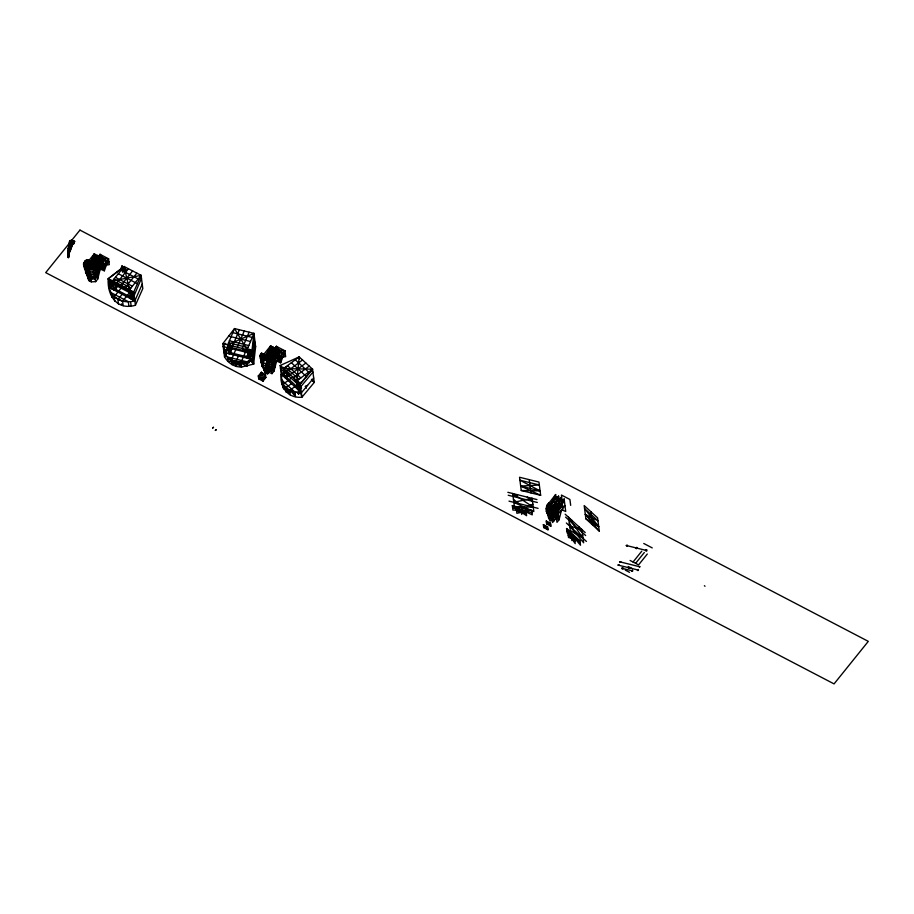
<?xml version="1.0" encoding="UTF-8"?>
<svg xmlns="http://www.w3.org/2000/svg" width="914" height="914" viewBox="0 0 914 914"><rect width="100%" height="100%" fill="white"/><g stroke="black" fill="none" stroke-linecap="round" stroke-linejoin="round"><path stroke-width="1.37" d="M85.927 265.037L85.619 268.396C86.293 270.658 89.846 269.641 91.149 268.339L88.749 270.75L86.533 270.304L85.653 267.745L86.202 265.46L85.882 269.23M86.636 266.02L85.048 266.58L84.111 263.563L86.133 265.997L87.938 266.168L89.641 264.443L90.189 261.998C100.574 262.512 89.218 273.697 91.526 279.158L90.178 279.593L88.807 278.884L86.636 273.229M68.242 254.686L68.23 256.697L68.184 252.058L68.196 257.497L68.082 251.681L69.156 252.07L68.184 252.058L68.413 256.845L69.327 252.298L68.082 251.681L68.413 257.577L69.327 252.298L72.172 245.26C67.03 262.604 66.973 247.934 70.332 240.576L74.685 241.342L74 243.49L72.035 244.346L70.595 243.901L69.315 242.061L71.418 240.199L73.908 241.113L69.955 242.096L69.475 242.964L68.756 253.281C69.464 264.443 65.774 243.878 74.685 241.342L73.36 242.37L74 243.49L71.521 245.26L70.618 248.928L68.207 248.345L69.258 248.597M68.196 252.355C68.344 259.016 69.818 254.606 67.865 257.165M68.219 256.457L68.893 254.846L68.527 257.394M85.39 265.745L85.562 272.372L87.893 276.679L90.44 278.016L94.77 277.879L96.084 274.337L96.073 266.614L94.085 265.574L93.616 272.201L95.639 281.649L91.263 281.843L88.715 280.518C87.618 274.566 82.374 264.946 88.886 260.319L90.178 261.415M277.73 361.259L276.131 348.748C270.727 354.849 262.489 362.687 267.002 371.461L271.629 370.947L273.674 368.399L274.977 360.207L272.418 358.608L271.629 370.947L267.002 371.461L264.454 370.136L262.101 366.171L259.839 355.912L261.461 353.158L269.447 357.054L270.018 361.464M93.891 265.62L98.621 268.213L97.981 273.789L94.77 277.879L94.885 275.765L95.513 276.097L97.981 273.789L96.93 273.229M68.938 252.927C68.242 255.692 67.876 249.248 68.961 246.357M88.418 261.141L94.268 253.886L102.756 258.308L94.016 269.173L90.12 269.459C89.481 270.818 86.522 271.264 86.704 269.253M89.846 267.265L87.036 267.596L90.794 268.305L93.971 265.677L92.2 261.644L87.71 259.987L85.619 260.776L84.911 262.821L84.785 261.838C88.464 257.851 98.129 273.606 92.085 267.619L86.967 266.739L84.191 265.163L84.317 262.958L85.95 260.399L88.886 260.319L92.725 262.192L93.936 264.317L94.702 267.322L93.068 269.333L91.149 269.756L90.794 267.756L89.846 267.265L89.823 268.168L90.977 268.773L94.211 266.168L90.189 261.998C86.91 265.426 83.642 272.383 91.297 267.516M95.022 266.865L95.113 260.501L102.756 258.308L104.356 270.818L100.266 269.082L97.684 279.113L95.639 281.649M268.659 369.393L267.002 371.461L271.984 373.643L274.029 371.107L276.611 361.076L280.701 362.812L279.101 350.302L271.458 352.496L271.344 360.127L269.059 360.984M270.43 357.568L269.733 367.085L271.629 370.947M558.694 517.084L556.649 519.62C553.895 516.113 553.77 510.195 557.437 507.281L559.037 519.792L556.992 522.328L555.381 509.841L564.121 498.987L565.72 511.486L561.63 509.761L559.037 519.792M263.975 354.461L261.461 353.158L259.839 355.912L264.866 358.265L265.14 360.47L262.169 358.916L262.455 361.133L260.97 360.356L262.649 366.982C264.432 370.056 268.705 371.404 271.869 369.69L274.086 367.245L273.492 366.925L271.001 370.021M87.424 268.088C90.989 268.83 89.241 271.892 86.533 270.304L85.779 268.865C87.116 265.517 81.632 263.301 85.95 260.399L88.886 260.319M91.263 267.825L87.995 268.887L85.653 267.448L86.145 269.858L88.886 270.487L86.83 269.447M122.91 272.441L121.676 269.71L121.928 265.985L125.172 269.184L125.858 271.572L122.19 270.51L121.573 267.151L123.013 267.048L125.161 268.236L126.623 270.955M268.453 360.87C267.642 364.183 266.282 369.644 270.601 371.084M552.844 517.758L550.079 521.197C545.327 511.76 551.153 502.551 558.603 496.108L560.202 508.618M562.75 509.943L561.15 497.433C553.701 503.877 547.874 513.097 552.627 522.522L556.066 518.238M89.823 268.168L90.246 269.287L89.069 270.281M86.967 266.739L84.488 265.391L84.317 262.958C86.59 261.13 91.137 265.06 92.085 267.619L91.366 267.185L93.308 265.323M68.413 257.577L68.721 255.063L68.459 257.44M68.23 257.36L68.082 251.681M68.87 253.464L68.836 252.47L68.641 253.384M88.612 273.549L89.995 281.181M301.62 388.073L298.055 389.684L296.924 380.852L299.175 356.894L280.152 365.509L281.969 380.875M125.858 271.572L124.361 271.595L122.145 267.905L122.362 266.397L124.395 267.459L125.172 269.184L124.098 270.338L121.676 269.71M68.493 252.47L68.367 253.669M68.573 255.166L68.447 256.663L68.127 252.71L68.196 257.497L68.31 251.864M68.893 254.846L68.71 256.663M68.139 254.709L68.916 254.949L68.184 257.108M232.236 345.526L228.82 353.649L229.814 344.921L223.964 352.45L227.312 356.963L241.57 367.017L253.646 364.08L255.634 346.623L253.932 333.382L234.532 328.572L222.822 343.664L224.524 356.86C228.009 362.938 234.418 367.279 241.57 367.017L241.01 362.607L246.906 348.6M246.3 361.727L248.791 362.881L249.853 360.15L253.646 364.08L251.944 350.839L253.932 333.382L227.689 344.818L228.82 353.649M250.31 358.985L252.321 353.787L254.309 336.329L253.635 338.786M236.132 348.737L231.299 360.196L231.87 364.606L246.711 361.773L253.075 359.67L255.063 342.213M536.952 499.57L507.864 492.303M68.916 254.949L68.71 256.548L68.699 254.778M87.984 267.265L88.784 268.796L86.921 270.258M270.898 348.085L262.855 358.071L261.747 364.366L267.562 367.394L272.429 366.331L274.897 364.012L272.989 363.018L271.629 364.709M86.202 269.424L85.95 266.625L83.917 264.18C85.95 262.387 89.469 265.94 90.794 267.756L93.502 264.889L93.445 263.518L91.194 261.244M86.876 268.305L86.122 269.356L86.921 266.591M264.5 358.585L263.929 354.175L261.872 356.734L263.54 358.654L267.494 360.722C266.934 364.218 265.574 369.473 269.824 371.175M83.917 264.18L85.413 265.506L86.145 268.819L85.276 265.151M87.573 264.694L90.075 267.185L86.967 267.436L84.922 265.346L85.482 262.272L87.984 260.844L90.189 261.998L87.573 264.694L86.407 265.083L84.111 263.723M67.967 256.571L68.447 254.72L68.481 256.583M86.019 272.395L87.687 277.148L90.829 279.25L91.263 281.843L90.532 280.975L89.823 271.687L87.276 270.35L87.893 276.679L89.161 280.255L90.566 280.986M86.613 269.07L86.27 268.499C86.407 265.86 87.001 260.81 90.886 260.958L91.48 261.735L90.018 260.97L88.19 262.147L90.189 263.392M262.535 364.823L262.512 365.589L261.244 362.652L261.872 356.734L270.613 345.88L279.101 350.302L275.16 359.031M548.16 515.199C545.372 511.669 545.35 505.808 548.948 502.86L549.6 507.933M86.145 268.819L84.431 263.895L86.59 260.33L87.984 260.844L85.916 264.02L84.454 263.506L86.59 260.33M266.34 373.175L266.865 370.947M69.955 242.096L70.332 240.576L72.652 240.77L73.554 242.096L72.663 244.141L70.961 243.535L69.955 242.096L70.892 241.467L70.332 240.576M231.162 345.572L229.334 352.427L248.745 357.248M124.098 270.338L125.172 269.184M250.596 349.856L248.231 358.459L247.1 349.639L234.532 328.572L227.689 344.818M282.757 375.631L283.923 371.495L286.893 371.632L302.523 359.967M296.879 392.003L298.627 394.094L299.209 392.026M299.495 390.998L300.649 386.873L312.931 372.124M87.458 263.061L86.133 265.997L89.652 268.008L90.794 267.756M122.647 270.498L121.322 267.962L121.928 265.985L123.059 267.562L121.802 268.43M263.54 358.654L262.124 364.903L263.609 367.942M271.984 373.643L271.447 369.473L272.566 367.462M84.454 263.506L85.116 264.694L89.469 266.123L91.754 263.026L90.943 261.393L93.502 264.889M95.867 266.385L100.06 254.355L108.549 258.788L109.303 264.672L95.867 266.385L94.268 253.886L103.602 264.934L96.278 268.156M92.44 263.963L100.06 254.355L106.081 261.861L97.592 257.428L108.549 258.788L104.356 270.818L95.113 260.501L91.526 262.078M279.387 352.507L273.572 359.739L279.947 356.928L270.613 345.88L272.212 358.379L285.648 356.666L284.894 350.782L276.405 346.349L272.212 358.379L269.733 359.191M265.825 359.636L276.405 346.349L282.426 353.855L273.937 349.422L284.894 350.782L280.701 362.812L271.458 352.496L261.69 356.883M72.652 240.77L72.777 242.633M111.2 288.516L113.93 281.512M132.416 299.586L141.476 278.302M111.839 280.667L111.428 284.962L110.023 285.853L109.063 285.351M84.853 263.243L85.95 260.399L84.431 262.467M260.41 374.523L261.255 372.341L265.494 374.546L265.871 377.493L262.969 381.104L258.719 378.887L258.342 375.951L261.255 372.341L262.969 381.104L258.342 375.951L265.494 374.546L262.969 381.104M225.541 354.266L224.524 356.86L226.204 354.712M226.044 352.964L229.037 345.446M93.639 264.043L95.113 260.501L100.814 260.239L100.06 254.355M268.99 358.402L271.458 352.496L277.159 352.233L276.405 346.349M553.518 508.275L556.477 501.18L546.709 505.568L548.503 517.907M239.377 329.771L232.533 346.029L228.066 347.766L230.339 344.658M229.791 353.889L232.35 347.8M237.389 347.229L244.232 330.982M238.417 356.037L235.881 362.07L236.44 366.48M249.088 332.182L242.244 348.44L247.477 352.576L253.646 364.08M247.1 349.639L253.932 333.382M248.939 349.102L247.477 352.576L249.751 349.468M247.26 358.219L249.819 352.13M251.647 350.336L248.231 358.459L254.069 350.942M85.048 266.58L84.556 264.317L84.636 265.791L86.27 267.448L85.779 268.865L87.687 270.91L87.973 269.71M138.197 278.976L121.219 270.121L112.491 280.952L113.622 289.784L116.261 283.831M112.491 280.952L141.099 275.354L133.718 292.023L135.409 305.265C117.198 310.634 106.984 295.69 108.252 278.736L124.121 266.5L141.099 275.354L142.801 288.596L135.409 305.265M142.23 284.185L134.849 300.855C124.384 303.939 111.325 299.381 109.383 287.567L115.335 282.974M90.772 261.644L94.268 253.886L94.073 269.436L96.153 270.533L98.621 268.213L93.571 265.483M98.838 267.939L97.238 255.429L93.308 264.157L98.084 262.055L94.748 266.203M95.844 265.494L99.786 256.754L101.385 269.264M98.815 267.037L102.756 258.308L91.868 262.364M264.58 359.248L270.613 345.88L270.384 361.144L272.509 362.527L274.977 360.207L272.463 358.894M268.602 358.471L273.583 347.423L275.183 359.933M270.624 360.961L276.131 348.748M554.752 507.864L557.232 507.064L555.632 494.554L546.949 513.017M551.645 511.532L548.571 516.239M553.096 508.321L558.603 496.108M553.267 514.902L561.15 497.433M556.238 516.444L564.121 498.987M85.562 272.372L87.584 275.103L90.132 276.428L94.051 276.805L95.513 276.097L94.77 277.879L95.993 275.24M83.494 263.918L85.116 261.164L83.494 263.918C83.757 270.51 89.126 276.474 96.084 274.337L98.552 272.018L96.644 271.024L95.285 272.715M127.503 288.675C128.645 292.126 128.166 286.539 127.526 289.532L126.886 289.292M85.996 263.872L86.407 265.083L90.155 266.888L92.725 263.94L89.835 266.717L84.591 264.911M271.869 369.69L273.492 366.925M73.12 243.718L72.172 245.26L68.619 244.209L69.27 244.209M86.179 268.636L87.698 270.236C90.246 270.83 90.315 267.345 92.108 268.876L91.149 269.756L90.246 269.287M92.942 262.501L94.462 266.625L91.092 269.15L85.745 267.722L84.922 265.346M88.589 267.459L87.241 265.814L89.149 265.951L91.754 263.026L90.029 262.124M86.156 269.424L85.745 267.722M86.533 265.437L86.133 265.997L85.116 264.694M86.35 266.42L86.407 265.083M86.419 266.945L86.841 266.34M90.886 260.958L88.281 262.398M86.122 269.104L86.807 268.122M87.241 269.39L88.361 269.687M87.104 270.601L88.749 270.75M93.845 274.577L94.599 273.56L96.084 274.337M84.865 263.118L85.688 262.044M87.344 272.886L88.201 271.766M226.741 353.135L223.21 346.566L225.712 343.333M73.04 243.044L73.92 241.936L71.418 240.199M267.722 364.492L279.101 350.302L261.895 356.711L262.078 361.556M546.264 511.337L549.52 507.27M554.752 515.759L558.008 511.703M90.189 261.507L94.553 256.091M92.223 261.655L97.238 255.429M93.102 265.06L99.786 256.754M100.072 258.982L94.268 266.191L93.217 265.654M96.461 268.579L103.042 260.513M98.598 271.15L108.549 258.788M90.829 279.25L95.467 278.736L97.33 276.405M128.371 268.716L116.741 283.169L112.868 283.9M113.622 289.784L117.986 284.357M114.479 290.229L118.112 285.705M120.979 285.385L132.61 270.932M114.684 301.232L114.113 296.822L122.327 286.619M136.86 273.149L125.229 287.602L129.845 292.754L133.033 299.906M122.202 294.262L117.883 299.632L118.443 304.042M133.581 296.342L130.599 298.638L129.468 289.807L141.099 275.354M121.356 303.894L123.173 305.664L122.613 301.243L130.816 291.052M129.754 298.192L131.205 296.387L130.565 291.349M130.599 298.638L133.215 295.382M272.441 364.275C268.35 365.303 263.209 364.252 261.118 360.219L262.169 358.916M273.583 347.423C266.145 353.867 260.307 363.087 265.06 372.512L267.676 373.837L267.002 371.461M265.414 359.83L266.134 358.928M262.101 366.171L262.741 363.338M265.814 364.138L276.416 350.976M269.424 360.276L274.428 354.049L264.866 358.265L272.509 362.527L274.977 360.207M265.666 366.868L267.973 364.001M262.455 366.708L266.111 368.89L268.259 366.217L266.899 355.729M268.476 367.908L266.671 370.147L267.071 369.644M266.465 370.764L265.06 372.512L263.141 366.514L264.454 370.136M265.494 374.546L262.592 378.168L258.719 378.887M268.27 369.393L271.23 367.759L272.029 368.182L274.543 365.886M274.943 363.144L284.894 350.782M267.631 373.815L269.013 372.101M546.938 505.682L555.632 494.554M546.138 508.904L555.918 496.759M548.286 511.486L558.888 498.324M548.137 514.228L552.49 508.812M550.834 512.823L561.436 499.65M554.444 508.961L559.448 502.734L549.874 506.95L551.473 519.449M555.027 510.149L549.131 517.507L549.543 517.004M549.474 518.809L551.131 516.741M551.119 517.575L564.406 501.192M555.529 514.056L551.679 518.832L552.09 518.329M552.01 520.146L555.038 516.387M555.438 517.45L564.966 505.602L555.381 509.841M556.02 518.695L558.5 515.61M633.059 562.007L641.777 551.165M635.607 563.332L644.324 552.502M647.295 554.044L638.578 564.886L630.089 560.453M287.259 371.621L281.329 374.306C279.136 387.01 288.561 398.87 301.974 397.167L314.256 382.429L312.554 369.187L299.175 356.894L283.546 368.559L284.677 377.379L289.053 372.124M309.218 366.114L293.577 377.779L297.301 383.789L301.974 397.167L300.272 383.926L312.554 369.187L283.546 368.559M290.252 390.289L295.485 396.55L294.914 392.14L281.535 379.847L283.489 388.793L294.914 392.14L301.403 392.757L313.685 378.008M300.238 383.96L312.554 369.187L296.924 380.852M585.257 532.634L565.172 514.194M87.333 269.71L88.784 268.796L86.956 269.23L87.995 268.887M84.362 264.957L85.813 265.06L84.785 263.678M71.795 242.061L73.006 240.656M68.847 253.818L68.39 253.361M123.013 267.048L121.322 267.962M85.745 266.648L86.51 265.917M98.621 268.213L96.153 270.533L94.016 269.173L96.073 266.614L93.639 265.688M90.212 268.979L91.229 268.088M108.263 278.747L133.707 292.023L132.736 291.566L133.81 299.975L134.815 300.889L109.383 287.567L110.251 287.682L109.177 279.273L108.218 278.781L124.121 266.5L129.468 289.807M284.677 377.379L289.589 373.712M285.339 377.996L290.229 374.352M290.229 374.706L305.87 363.041M293.017 376.854L282.929 384.371L290.184 394.939L289.624 390.529L282.929 384.371L285.636 387.936L289.624 390.529L300.649 382.292M291.44 383.594L285.636 387.936L286.196 392.346M297.393 389.067L301.3 386.142M298.055 389.684L301.106 387.399M86.75 268.122L89.663 267.436M70.961 243.535L72.012 243.021L72.663 244.141M85.905 268.305L89.743 267.756L93.217 269.653M283.237 376.065L280.575 368.422L283.1 367.279M305.173 386.451L307.55 385.377M93.308 266.614L100.631 263.381M267.402 359.59L276.976 355.375M552.422 508.275L561.996 504.06M263.929 354.175L259.839 355.912L261.93 357.008L265.917 355.215M243.375 357.26L247.854 355.523M513.074 496.451L517.553 494.714M528.395 505.945L532.862 504.208M96.233 267.676L103.602 264.934L95.113 260.501M272.578 359.67L279.947 356.928L271.458 352.496M270.418 368.765L272.029 368.182M69.475 242.964L70.115 242.736L69.315 242.061M70.595 243.901L72.035 244.346M267.688 361.795L270.361 361.167L272.418 358.608L272.623 360.15M85.082 261.438L87.15 261.632M526.03 511.292L516.89 513.291L516.319 508.881L526.03 511.292L526.59 515.702L516.319 508.881M265.871 377.493L262.592 378.168L258.342 375.951M126.361 296.422L130.222 295.702M546.641 523.962L550.514 523.231L550.891 526.178L546.641 523.962L546.264 521.014L550.514 523.231M543.739 527.572L547.6 526.852L547.977 529.789L543.739 527.572L543.362 524.636L547.6 526.852M86.453 269.287L87.104 269.173L86.624 268.682M68.824 255.052L68.162 254.949M540.654 495.308L520.672 486.077L539.329 485.014L519.917 480.193L540.083 490.898L521.243 490.498L519.54 477.257L538.952 482.066L540.654 495.308L521.243 490.498M89.766 260.65L85.608 261.313L84.911 262.444L85.573 262.786L85.242 261.53M70.207 244.952L71.521 245.26M246.711 361.773L227.883 361.373L227.312 356.963L246.711 361.773L247.271 366.183L237.297 361.578L237.583 363.783M531.731 510.458L512.891 510.058L512.331 505.648L531.731 510.458L532.291 514.868L512.331 505.648M89.561 260.273L87.059 260.182L87.161 261.164M96.096 272.281L89.823 271.687M294.708 386.599L297.678 386.736M568.931 520.18L571.901 520.317M579.727 535.284L582.698 535.421M88.749 267.345L86.956 267.231L85.733 266.1M241.01 362.607L235.881 362.07L231.299 360.196M68.264 248.368L68.527 248.334M69.567 248.699L70.15 248.722M267.494 360.722L270.647 361.556M260.524 354.472L263.072 355.249M130.154 290.812L123.893 288.653L111.919 281.306M125.161 268.236L124.395 267.459L125.526 269.413M232.819 332.639L252.23 337.449M228.683 336.101L250.516 341.516M253.212 346.029L255.634 346.623M229.391 340.762L248.802 345.572M228.546 342.796L247.957 347.606M222.845 343.618L251.933 350.839M231.379 347.56L250.79 352.37M223.21 346.566L252.321 353.787M223.964 352.45L253.075 359.67M227.597 359.168L246.997 363.978M231.585 362.401L241.296 364.812M520.672 486.077L540.083 490.898M508.23 495.251L537.341 502.472M508.984 501.135L538.095 508.355M512.617 507.853L532.005 512.663M516.604 511.086L526.304 513.497M626.97 545.647L646.381 550.468M620.126 561.904L639.537 566.714M618.629 565.218L638.018 570.028M622.617 568.451L632.317 570.85M574.643 539.203L568.508 537.478L567.948 533.056L574.643 539.203L575.203 543.624L567.948 533.056M87.71 259.987L93.022 262.901L94.588 266.157L96.061 266.625M266.111 368.89L267.516 369.347M69.407 248.459L70.447 248.837M127.332 288.561L128.2 288.893M90.406 268.408L91.149 268.727M599.276 531.103L585.314 514.399L597.95 520.809L584.56 508.515L598.704 526.692L585.885 518.809L584.183 505.568L597.573 517.872L599.276 531.103L585.885 518.809M118.626 284.197L127.377 288.767L127.56 290.218L114.718 283.523L114.536 282.072L123.287 286.63M643.753 543.476L652.242 547.909M97.969 260.376L106.458 264.797M274.314 352.37L282.803 356.791M118.306 273.732L137.408 283.694M85.619 260.776L86.27 261.655L85.448 261.233M86.362 261.404L87.218 261.85M89.264 262.741L91.354 264.317M91.034 264.146L92.063 265.083M115.404 277.342L132.381 286.196M84.785 261.838L85.459 262.192M90.589 265.277L86.533 262.626M92.12 265.666L92.805 266.02M92.463 266.385L93.125 266.728M91.297 266.054L90.315 265.14M92.394 266.717L93.422 267.254M264.215 356.38L268.465 358.596M269.733 359.259L271.709 360.299M84.968 263.529L88.761 265.517M113.953 279.147L130.93 288.001M87.138 267.254L88.327 267.871M85.95 267.048L84.042 265.997L85.95 268.762M85.939 267.448L87.504 268.259M85.825 267.608L87.801 268.636M108.298 279.41L133.764 292.697M85.619 268.396L87.104 269.173M85.722 268.602L88.761 270.178M108.526 281.146L112.136 283.032M130.074 290.172L130.371 292.537L133.992 294.434M134.095 294.971L108.629 281.683L111.805 288.835M108.846 283.66L111.428 284.962L110.8 280.118M134.312 296.936L131.73 295.553L130.371 292.537M109.029 285.099L110.217 285.728M133.307 297.77L134.495 298.387M134.529 298.638L131.73 295.553L131.102 290.709M109.109 285.694L110.057 286.196M114.501 288.698L131.479 297.553M133.615 298.49L134.575 298.981M109.246 286.756L110.194 287.247M133.752 299.541L134.712 300.032M109.292 287.19L110.251 287.682M133.81 299.975L134.769 300.466M265.471 372.238L266.911 372.981L266.522 371.587L265.151 370.878L265.506 372.249M114.113 296.822L122.613 301.243M546.458 522.488L550.696 524.705M628.226 566.52L632.465 568.737M258.536 377.425L262.775 379.63M543.544 526.11L547.794 528.315M625.313 570.13L629.563 572.347M579.933 540.814L567.126 532.942L566.554 528.532L579.933 540.814L580.504 545.235L566.554 528.532M284.243 385.571L282.106 384.257L282.015 382.006M292.788 390.826L294.914 392.14M527.264 497.113L532.485 501.26M513.451 499.387L518.684 503.534M228.443 350.713L233.664 354.849M273.869 361.43L271.561 359.682M97.524 269.436L94.873 267.653L94.588 266.157M704.397 585.714L705.002 586.262M585.314 514.399L598.704 526.692M565.583 517.107L585.668 535.547M566.337 522.991L586.422 541.431M566.84 530.737L580.219 543.03M568.222 535.261L574.917 541.419M295.268 359.808L308.646 372.101M311.388 379.79L314.256 382.429L311.64 379.287M291.36 362.721L306.418 376.557M287.453 365.634L300.832 377.939M285.499 367.097L298.878 379.39M280.198 365.486L300.272 383.914M280.575 368.422L300.649 386.873M285.842 376.511L299.232 388.804M281.329 374.306L301.403 392.757M290.423 389.958L295.199 394.345M283.214 386.588L289.909 392.734M546.264 521.014L550.891 526.178M543.362 524.636L547.977 529.789M113.245 286.836L117.872 292M261.872 356.734L265.14 360.47M281.535 379.847L283.283 381.938M94.302 269.561L95.216 267.688M87.938 266.168L88.418 266.819M72.229 240.816L73.36 242.37M578.596 526.464L582.321 532.474M569.308 523.128L573.032 529.137M284.3 374.443L288.013 380.453M91.903 265.003L92.303 265.757M84.625 268.362L85.379 270.121M84.865 264.672L86.053 267.082L85.95 266.214M68.676 253.761L68.184 252.058M87.116 269.036L87.333 269.653M260.387 357.991L261.118 360.219M95.467 278.736L94.885 275.765L95.159 277.171M90.178 279.593L90.532 280.975M88.807 278.884L88.715 280.518L88.281 277.925M590.878 511.714L592.58 524.956M570.667 505.351L569.913 499.467L561.424 495.034L562.179 500.918M573.249 534.679L573.809 539.089M571.296 536.13L571.856 540.551M554.467 505.739L555.118 510.812M551.919 504.402L554.021 520.786M529.252 479.667L530.943 492.897M522.031 508.047L522.591 512.468M521.174 510.081L521.734 514.491M306.156 386.051L306.441 388.256M299.175 356.894L299.426 358.848M298.535 381.298L299.346 387.605M298.341 391.889L298.627 394.094M286.482 370.239L287.293 376.545M286.276 387.456L286.836 391.866M272.989 363.018L273.069 363.669M273.674 368.399L274.029 371.107M261.541 372.318L261.918 375.254M247.146 348.622L248.117 356.197M248.505 360.676L248.791 362.881M236.155 361.396L236.726 365.817M229.837 345.549L230.648 351.856M130.725 302.705L131.102 305.642M128.863 306.064L128.303 301.654L111.337 292.8L111.896 297.21M123.664 286.836L123.893 288.653M120.956 285.419L121.185 287.236M118.237 284.003L118.477 285.819M115.278 283.374L115.929 288.413M96.358 268.819L96.724 271.675M97.147 274.931L97.684 279.113M73.92 241.936L74 243.49M86.03 266.945L86.03 267.745M261.93 362.915L261.93 364.332M212.711 428.003L213.488 427.329L212.711 428.003M215.373 430.437L216.15 429.774L215.373 430.437M273.96 367.976L274.783 367.359L273.96 367.976M618.047 565.069L619.235 565.229L618.047 565.069M619.555 561.756L620.732 561.916L619.555 561.756M626.296 545.487C627.05 547.806 628.501 543.864 626.296 545.487M621.794 568.245C622.708 571.067 624.468 566.28 621.794 568.245M628.067 567.56L629.186 567.708L628.067 567.56M635.756 547.829C636.624 550.491 638.28 545.989 635.756 547.829M631.688 570.702C632.397 572.861 633.745 569.205 631.688 570.702M637.389 569.868C638.075 572.038 639.469 568.371 637.389 569.868M639.012 566.589L640.063 566.851L639.08 566.474M645.501 550.251C646.484 553.244 648.346 548.172 645.501 550.251M79.941 230.1L45.7 272.635L834.059 683.901L868.3 641.365L79.941 230.1M100.437 257.302L95.49 263.449L103.979 267.871L108.926 261.735L100.437 257.302M276.782 349.297L271.835 355.443L280.324 359.865L285.271 353.718L276.782 349.297M532.108 498.324L513.828 502.334L533.81 511.566L532.108 498.324M533.239 507.144L514.399 506.744L512.697 493.503L533.239 507.144M581.944 529.537L569.685 526.064L583.646 542.779L581.944 529.537M583.075 538.357L570.256 530.474L568.554 517.244L583.075 538.357"/></g></svg>
